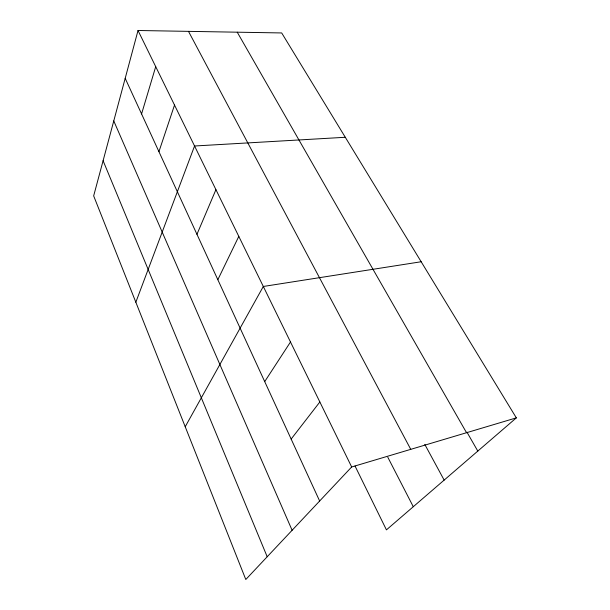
<?xml version="1.0" encoding="UTF-8"?>
<svg xmlns="http://www.w3.org/2000/svg" width="610" height="610" viewBox="0 0 610 610"><rect width="100%" height="100%" fill="white"/><g stroke="black" fill="none" stroke-linecap="round" stroke-linejoin="round"><path stroke-width="0.91" d="M138.02 30.5L93.665 195.886L245.799 579.5L351.665 466.97L516.334 417.865L281.69 32.948L138.02 30.5L351.665 466.97M141.573 113.948L155.718 66.65M158.935 151.684L174.521 105.073M135.832 302.217L194.552 145.996L345.29 137.28M196.954 234.324L215.932 189.672M217.831 279.7L238.8 236.39M185.219 426.748L263.314 286.471L421.167 261.751M264.709 381.608L290.49 341.996M291.145 439.07L319.853 401.975M516.334 417.865L386.435 529.869L355.035 466.017M466.947 432.154L477.805 451.095M237.244 32.193L466.543 432.719M424.796 444.4L444.156 480.108M188.49 31.362L410.751 449.349M387.8 457.218L413.283 506.719M125.195 78.332L319.64 501.008M113.765 120.94L292.106 530.273M103.098 160.72L267.195 556.755"/></g></svg>
